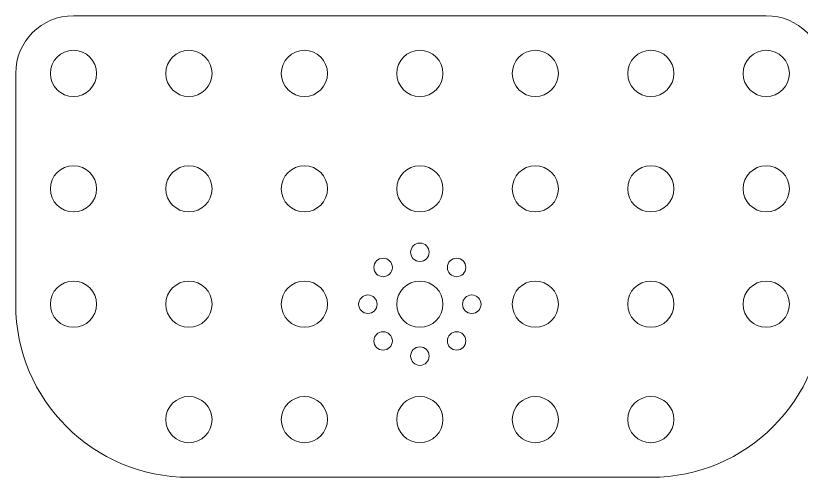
# Model space of a CAD drawing. Header units: millimetres. Extents: x 0 to 364, y 0 to 157.
# Drawn here: x 218.9 to 286.9, y 4 to 44 of the extents above; entities that cross this region are included whole.
import ezdxf

# ---------------------------------------------------------------- set-up
doc = ezdxf.new("R2010")
doc.units = ezdxf.units.MM
doc.layers.add('layer 1', color=1, linetype='Continuous', lineweight=0)

msp = doc.modelspace()

# ---------------------------------------------------------------- linework, layer by layer
at = {"layer": 'layer 1', "lineweight": 0}
for p, q in [((223.893, 44), (283.893, 44)), ((218.893, 19), (218.893, 39)), ((273.893, 4), (233.893, 4))]:
    msp.add_line(p, q, dxfattribs=at)
for centre, radius in [((223.893, 39), 2), ((233.893, 39), 2), ((243.893, 39), 2), ((253.893, 39), 2), ((263.893, 39), 2), ((273.893, 39), 2), ((283.893, 39), 2), ((223.893, 29), 2), ((233.893, 29), 2), ((243.893, 29), 2), ((253.893, 29), 2), ((263.893, 29), 2), ((273.893, 29), 2), ((283.893, 29), 2), ((253.893, 23.5), 0.8), ((250.711, 22.182), 0.8), ((257.075, 22.182), 0.8), ((223.893, 19), 2), ((233.893, 19), 2), ((243.893, 19), 2), ((253.893, 19), 2), ((263.893, 19), 2), ((273.893, 19), 2), ((283.893, 19), 2), ((249.393, 19), 0.8), ((258.393, 19), 0.8), ((250.711, 15.818), 0.8), ((257.075, 15.818), 0.8), ((253.893, 14.5), 0.8), ((233.893, 9), 2), ((243.893, 9), 2), ((253.893, 9), 2), ((263.893, 9), 2), ((273.893, 9), 2)]:
    msp.add_circle(centre, radius, dxfattribs=at)
for centre, radius, start, end in [((223.893, 39), 5, 90, 180), ((283.893, 39), 5, 0, 90), ((233.893, 19), 15, 180, 270), ((273.893, 19), 15, 270, 0)]:
    msp.add_arc(centre, radius, start, end, dxfattribs=at)

doc.saveas('drawing.dxf')
